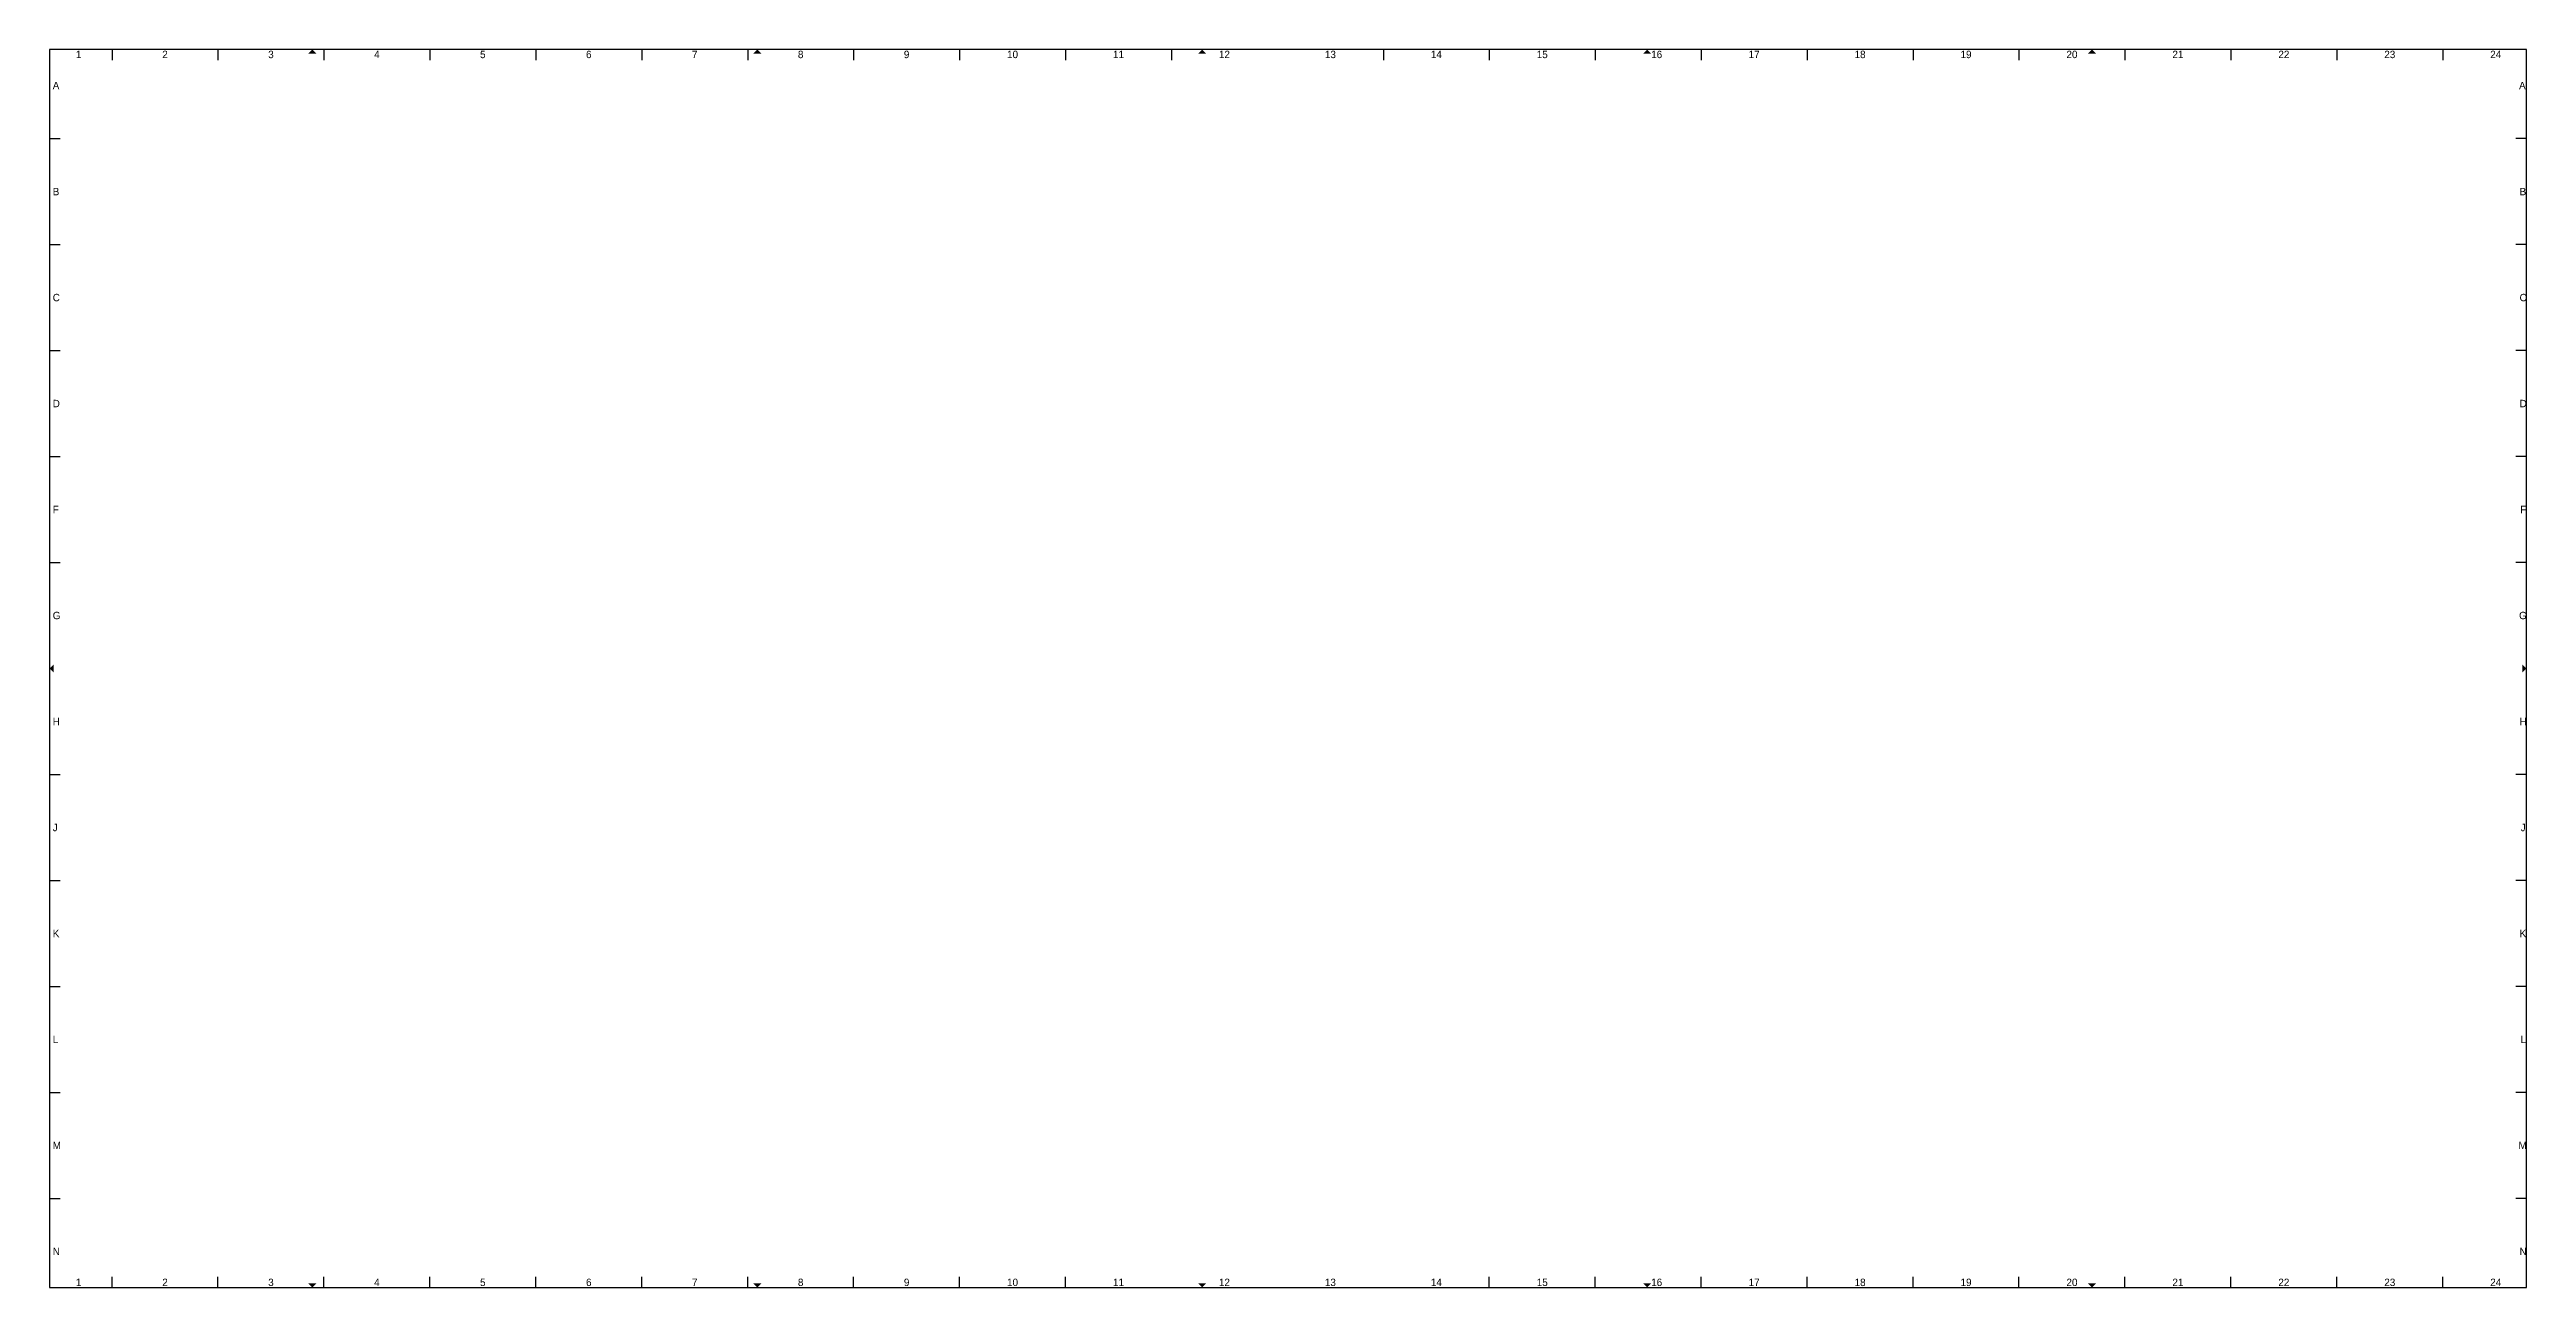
# Model space of a CAD drawing. Extents: x -5 to 1164, y -5 to 579.
import ezdxf
from ezdxf.enums import TextEntityAlignment as Align

# ---------------------------------------------------------------- set-up
doc = ezdxf.new("R2010")
doc.units = 0
doc.layers.add('to-xx-rooster', color=7, linetype='CONTINUOUS', lineweight=25)
doc.layers.add('to-xx-vouwmerk', color=7, linetype='CONTINUOUS', lineweight=18)
doc.styles.add('RTW_ISO', font='iso-rtw.shx')

msp = doc.modelspace()

# ---------------------------------------------------------------- hatches: boundary and pattern name
at = {"layer": 'to-xx-vouwmerk'}
for points in [[(117, 577), (119, 579), (121, 577)], [(327, 577), (329, 579), (331, 577)], [(537, 577), (539, 579), (541, 577)], [(747, 577), (749, 579), (751, 577)], [(957, 577), (959, 579), (961, 577)], [(-3, 289), (-5, 287), (-3, 285)], [(1162, 289), (1164, 287), (1162, 285)], [(117, -3), (119, -5), (121, -3)], [(327, -3), (329, -5), (331, -3)], [(537, -3), (539, -5), (541, -3)], [(747, -3), (749, -5), (751, -3)], [(957, -3), (959, -5), (961, -3)]]:
    msp.add_hatch(color=256, dxfattribs=at).paths.add_polyline_path(points)

# ---------------------------------------------------------------- linework, layer by layer
at = {"layer": 'to-xx-rooster'}
for p, q in [((-5, 579), (-5, -5)), ((1164, 579), (-5, 579)), ((24.5, 579), (24.5, 574)), ((74.5, 579), (74.5, 574)), ((124.5, 579), (124.5, 574)), ((174.5, 579), (174.5, 574)), ((224.5, 579), (224.5, 574)), ((274.5, 579), (274.5, 574)), ((324.5, 579), (324.5, 574)), ((374.5, 579), (374.5, 574)), ((424.5, 579), (424.5, 574)), ((474.5, 579), (474.5, 574)), ((524.5, 579), (524.5, 574)), ((624.5, 579), (624.5, 574)), ((674.5, 579), (674.5, 574)), ((724.5, 579), (724.5, 574)), ((774.5, 579), (774.5, 574)), ((824.5, 579), (824.5, 574)), ((874.5, 579), (874.5, 574)), ((924.5, 579), (924.5, 574)), ((974.5, 579), (974.5, 574)), ((1024.5, 579), (1024.5, 574)), ((1074.5, 579), (1074.5, 574)), ((1124.5, 579), (1124.5, 574)), ((1164, -5), (1164, 579)), ((-5, 537), (0, 537)), ((1164, 537), (1159, 537)), ((-5, 487), (0, 487)), ((1164, 487), (1159, 487)), ((-5, 437), (0, 437)), ((1164, 437), (1159, 437)), ((-5, 387), (0, 387)), ((1164, 387), (1159, 387)), ((-5, 337), (0, 337)), ((1164, 337), (1159, 337)), ((-5, 237), (0, 237)), ((1164, 237), (1159, 237)), ((-5, 187), (0, 187)), ((1164, 187), (1159, 187)), ((-5, 137), (0, 137)), ((1164, 137), (1159, 137)), ((-5, 87), (0, 87)), ((1164, 87), (1159, 87)), ((-5, 37), (0, 37)), ((1164, 37), (1159, 37)), ((24.5, -5), (24.5, 0)), ((74.5, -5), (74.5, 0)), ((124.5, -5), (124.5, 0)), ((174.5, -5), (174.5, 0)), ((224.5, -5), (224.5, 0)), ((274.5, -5), (274.5, 0)), ((324.5, -5), (324.5, 0)), ((374.5, -5), (374.5, 0)), ((424.5, -5), (424.5, 0)), ((474.5, -5), (474.5, 0)), ((674.5, -5), (674.5, 0)), ((724.5, -5), (724.5, 0)), ((774.5, -5), (774.5, 0)), ((824.5, -5), (824.5, 0)), ((874.5, -5), (874.5, 0)), ((924.5, -5), (924.5, 0)), ((974.5, -5), (974.5, 0)), ((1024.5, -5), (1024.5, 0)), ((1074.5, -5), (1074.5, 0)), ((1124.5, -5), (1124.5, 0)), ((-5, -5), (1164, -5))]:
    msp.add_line(p, q, dxfattribs=at)

# ---------------------------------------------------------------- texts
at = {"layer": 'to-xx-rooster', "style": 'RTW_ISO'}
for s, p in [('1', (8.72, 573.9)), ('2', (49.5, 573.9)), ('3', (99.5, 573.9)), ('4', (149.5, 573.9)), ('5', (199.5, 573.9)), ('6', (249.5, 573.9)), ('7', (299.5, 573.9)), ('8', (349.5, 573.9)), ('9', (399.5, 573.9)), ('10', (449.5, 573.9)), ('11', (499.5, 573.9)), ('12', (549.5, 573.9)), ('13', (599.5, 573.9)), ('14', (649.5, 573.9)), ('15', (699.5, 573.9)), ('16', (753.5, 573.9)), ('17', (799.5, 573.9)), ('18', (849.5, 573.9)), ('19', (899.5, 573.9)), ('20', (949.5, 573.9)), ('21', (999.5, 573.9)), ('22', (1049.5, 573.9)), ('23', (1099.5, 573.9)), ('24', (1149.5, 573.9)), ('1', (8.72, -5.4)), ('2', (49.5, -5.4)), ('3', (99.5, -5.4)), ('4', (149.5, -5.4)), ('5', (199.5, -5.4)), ('6', (249.5, -5.4)), ('7', (299.5, -5.4)), ('8', (349.5, -5.4)), ('9', (399.5, -5.4)), ('10', (449.5, -5.4)), ('11', (499.5, -5.4)), ('12', (549.5, -5.4)), ('13', (599.5, -5.4)), ('14', (649.5, -5.4)), ('15', (699.5, -5.4)), ('16', (753.5, -5.4)), ('17', (799.5, -5.4)), ('18', (849.5, -5.4)), ('19', (899.5, -5.4)), ('20', (949.5, -5.4)), ('21', (999.5, -5.4)), ('22', (1049.5, -5.4)), ('23', (1099.5, -5.4)), ('24', (1149.5, -5.4))]:
    msp.add_text(s, height=3.5, dxfattribs=at).set_placement(p, align=Align.BOTTOM_CENTER)
for s, p in [('A', (-3.5, 562)), ('A', (1160.5, 562)), ('B', (-3.5, 512)), ('B', (1160.75, 512)), ('C', (-3.5, 462)), ('C', (1160.75, 462)), ('D', (-3.5, 412)), ('D', (1160.75, 412)), ('F', (-3.5, 362)), ('F', (1161, 362)), ('G', (-3.5, 312)), ('G', (1160.5, 312)), ('H', (-3.5, 262)), ('H', (1160.75, 262)), ('J', (-3.5, 212)), ('J', (1161.25, 212)), ('K', (-3.5, 162)), ('K', (1160.75, 162)), ('L', (-3.5, 112)), ('L', (1161.25, 112)), ('M', (-3.5, 62)), ('M', (1160.25, 62)), ('N', (-3.5, 12)), ('N', (1160.75, 12))]:
    msp.add_text(s, height=3.5, dxfattribs=at).set_placement(p, align=Align.MIDDLE_LEFT)

doc.saveas('drawing.dxf')
